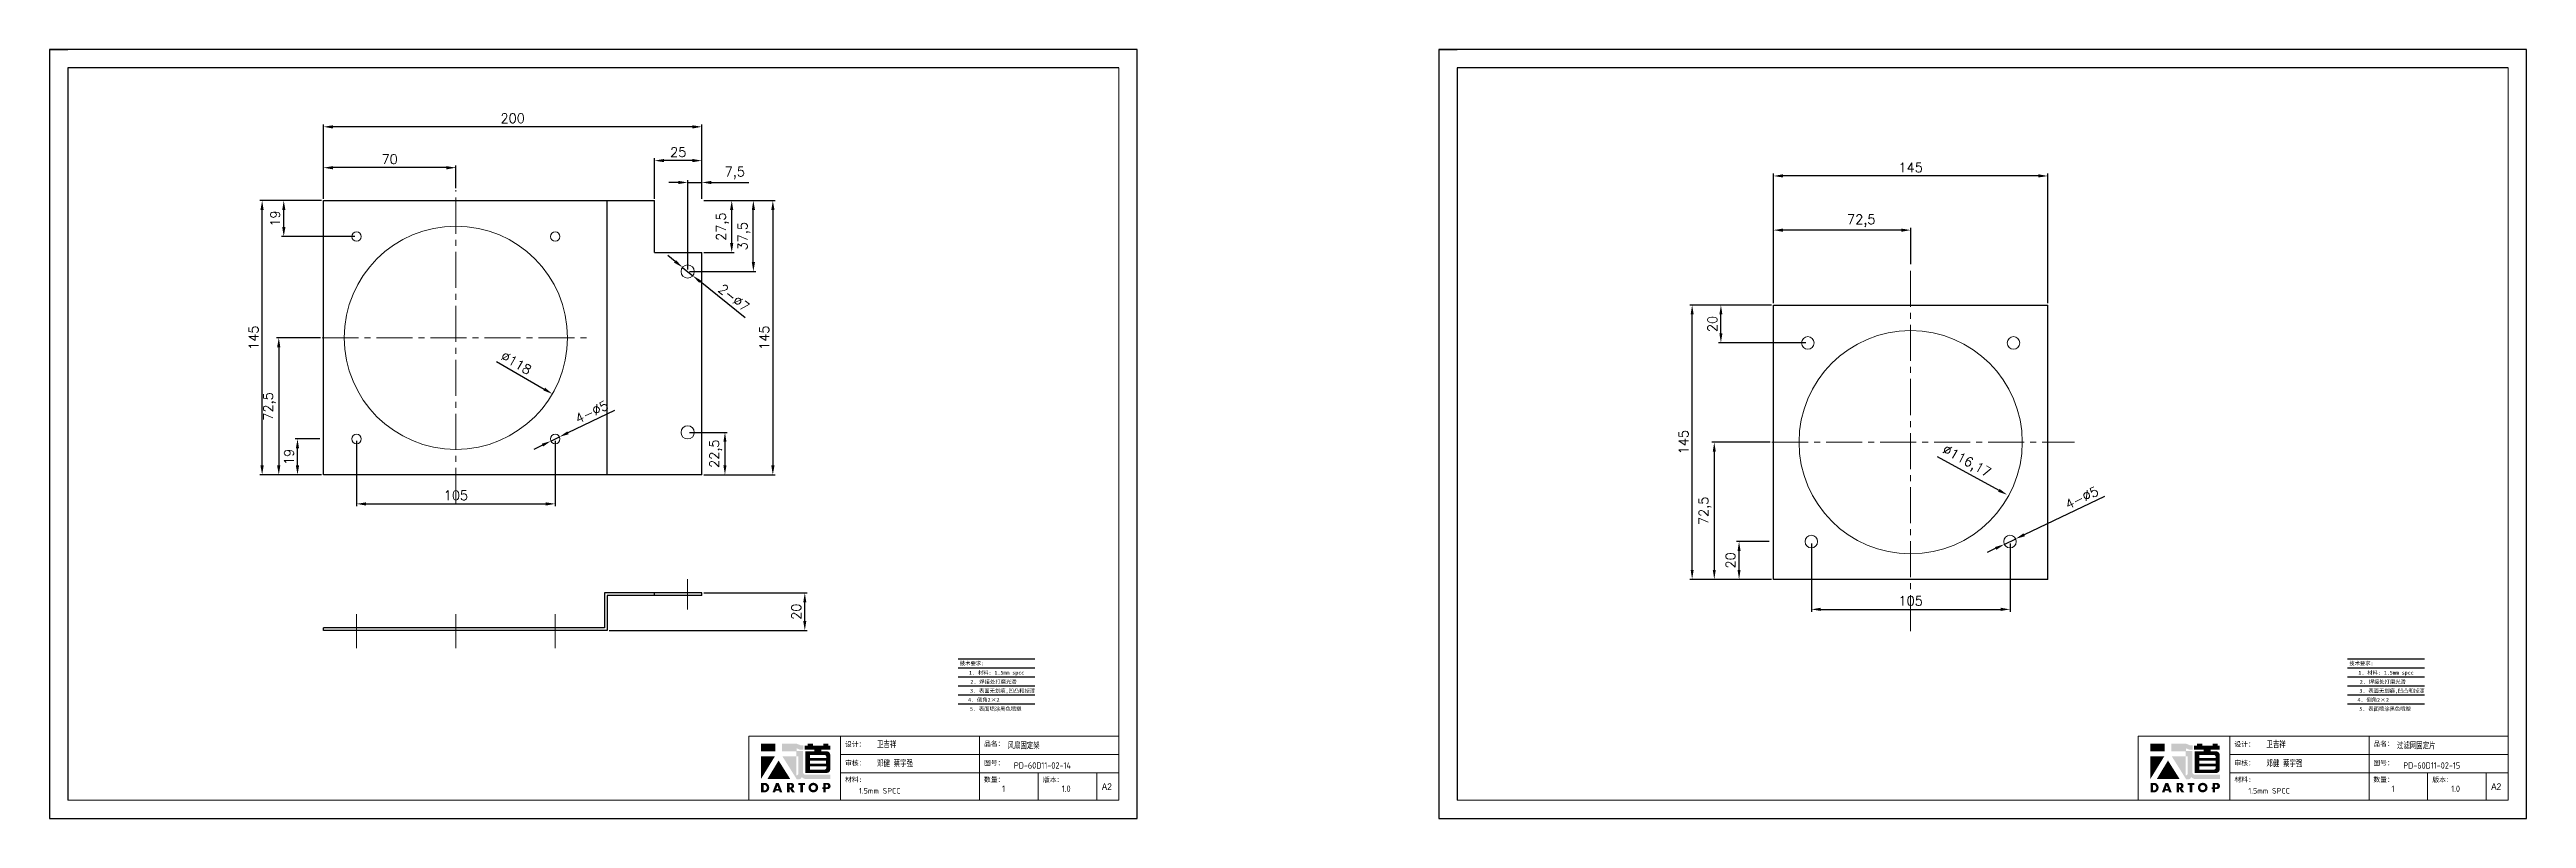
# Model space of a CAD drawing. Header units: millimetres. Extents: x -30327 to 34858, y 4015 to 75103.
# Drawn here: x 13389 to 14698, y 52753 to 53159 of the extents above; entities that cross this region are included whole.
import ezdxf
from ezdxf.enums import TextEntityAlignment as Align

# ---------------------------------------------------------------- set-up
doc = ezdxf.new("R2010")
doc.units = ezdxf.units.MM
doc.linetypes.add('CENTER2', pattern=[28.575, 19.05, -3.175, 3.175, -3.175])
for name, color, linetype, lineweight in [('A-TITLEBLOCK', 7, 'Continuous', 18), ('cen', 1, 'CENTER2', 9), ('dim', 2, 'Continuous', 9)]:
    doc.layers.add(name, color=color, linetype=linetype, lineweight=lineweight)
doc.layers.add('print', color=30, linetype='Continuous')
doc.styles.add('GB', font='GBENOR.SHX', dxfattribs={"bigfont": 'gbcbig.shx'})
doc.styles.add('HZ', font='')
doc.styles.add('SLDTEXTSTYLE0', font='simfang.ttf', dxfattribs={"bigfont": 'bigfont'})
doc.styles.add('SLDTEXTSTYLE1', font='Gothic.ttf', dxfattribs={"width": 0.913})
doc.styles.get("Standard").update_dxf_attribs({"font": 'txt', "bigfont": 'gbcbig.shx'})
doc.styles.get('HZ').set_extended_font_data('SimSun')
doc.dimstyles.new('small', dxfattribs={"dimtxt": 5, "dimasz": 5, "dimexe": 1.25, "dimexo": 1, "dimgap": 2, "dimtad": 1, "dimtxsty": 'Standard', "dimcen": 2.5, "dimadec": 0, "dimazin": 0, "dimtfac": 1, "dimtmove": 0, "dimatfit": 3, "dimfxl": 0, "dimarcsym": 0})

# ---------------------------------------------------------------- blocks, each defined once
blk = doc.blocks.new('*D921')
at = {"layer": 'Defpoints', "color": 0}
for p in [(13500.9, 53079.3), (13533.3, 53079.3), (13533.3, 52934.3)]:
    blk.add_point(p, dxfattribs=at)
at = {"layer": 'dim', "color": 0, "lineweight": -2}
for p, q in [((13532.3, 53079.3), (13499.6, 53079.3)), ((13500.9, 52939.3), (13500.9, 53074.3)), ((13532.3, 52934.3), (13499.6, 52934.3))]:
    blk.add_line(p, q, dxfattribs=at)
at = {"layer": 'dim', "color": 0}
for points in [[(13500, 53074.3), (13501.7, 53074.3), (13500.9, 53079.3)], [(13500, 52939.3), (13501.7, 52939.3), (13500.9, 52934.3)]]:
    blk.add_solid(points, dxfattribs=at)
at = {"layer": 'dim', "color": 0, "lineweight": 9, "insert": (13496.4, 53006.8), "char_height": 5, "attachment_point": 5, "rotation": 90}
blk.add_mtext('145', dxfattribs=at)
blk = doc.blocks.new('*D922')
at = {"layer": 'Defpoints', "color": 0}
for p in [(13533.3, 53118.3), (13533.3, 53079.3), (13733.3, 53079.3)]:
    blk.add_point(p, dxfattribs=at)
at = {"layer": 'dim', "color": 0, "lineweight": -2}
for p, q in [((13533.3, 53080.3), (13533.3, 53119.5)), ((13728.3, 53118.3), (13538.3, 53118.3)), ((13733.3, 53080.3), (13733.3, 53119.5))]:
    blk.add_line(p, q, dxfattribs=at)
at = {"layer": 'dim', "color": 0}
for points in [[(13538.3, 53119.1), (13538.3, 53117.4), (13533.3, 53118.3)], [(13728.3, 53119.1), (13728.3, 53117.4), (13733.3, 53118.3)]]:
    blk.add_solid(points, dxfattribs=at)
at = {"layer": 'dim', "color": 0, "lineweight": 9, "insert": (13633.3, 53122.8), "char_height": 5, "attachment_point": 5}
blk.add_mtext('200', dxfattribs=at)
blk = doc.blocks.new('*D923')
at = {"layer": 'Defpoints', "color": 0}
for p in [(13532.7, 53006.8), (13509.7, 52934.3), (13533.3, 52934.3)]:
    blk.add_point(p, dxfattribs=at)
at = {"layer": 'dim', "color": 0, "lineweight": -2}
for p, q in [((13531.7, 53006.8), (13508.4, 53006.8)), ((13509.7, 53001.8), (13509.7, 52939.3)), ((13532.3, 52934.3), (13508.4, 52934.3))]:
    blk.add_line(p, q, dxfattribs=at)
at = {"layer": 'dim', "color": 0}
for points in [[(13508.8, 53001.8), (13510.5, 53001.8), (13509.7, 53006.8)], [(13508.8, 52939.3), (13510.5, 52939.3), (13509.7, 52934.3)]]:
    blk.add_solid(points, dxfattribs=at)
at = {"layer": 'dim', "color": 0, "lineweight": 9, "insert": (13504.8, 52970.5), "char_height": 5, "attachment_point": 5, "rotation": 90}
blk.add_mtext('72,5', dxfattribs=at)
blk = doc.blocks.new('*D924')
at = {"layer": 'Defpoints', "color": 0}
for p in [(13533.3, 53096.7), (13533.3, 53081.3), (13603.3, 53084.8)]:
    blk.add_point(p, dxfattribs=at)
at = {"layer": 'dim', "color": 0, "lineweight": -2}
for p, q in [((13533.3, 53082.3), (13533.3, 53097.9)), ((13598.3, 53096.7), (13538.3, 53096.7)), ((13603.3, 53085.8), (13603.3, 53097.9))]:
    blk.add_line(p, q, dxfattribs=at)
at = {"layer": 'dim', "color": 0}
for points in [[(13538.3, 53097.5), (13538.3, 53095.8), (13533.3, 53096.7)], [(13598.3, 53097.5), (13598.3, 53095.8), (13603.3, 53096.7)]]:
    blk.add_solid(points, dxfattribs=at)
at = {"layer": 'dim', "color": 0, "lineweight": 9, "insert": (13568.3, 53101.2), "char_height": 5, "attachment_point": 5}
blk.add_mtext('70', dxfattribs=at)
blk = doc.blocks.new('*D925')
at = {"layer": 'Defpoints', "color": 0}
for p in [(13733.3, 53079.3), (13733.3, 52934.3), (13770.8, 52934.3)]:
    blk.add_point(p, dxfattribs=at)
at = {"layer": 'dim', "color": 0, "lineweight": -2}
for p, q in [((13734.3, 53079.3), (13772.1, 53079.3)), ((13770.8, 53074.3), (13770.8, 52939.3)), ((13734.3, 52934.3), (13772.1, 52934.3))]:
    blk.add_line(p, q, dxfattribs=at)
at = {"layer": 'dim', "color": 0}
for points in [[(13770, 53074.3), (13771.7, 53074.3), (13770.8, 53079.3)], [(13770, 52939.3), (13771.7, 52939.3), (13770.8, 52934.3)]]:
    blk.add_solid(points, dxfattribs=at)
at = {"layer": 'dim', "color": 0, "lineweight": 9, "insert": (13766.3, 53006.8), "char_height": 5, "attachment_point": 5, "rotation": 90}
blk.add_mtext('145', dxfattribs=at)
blk = doc.blocks.new('*D926')
at = {"layer": 'Defpoints', "color": 0}
for p in [(13512.3, 53079.3), (13533.3, 53079.3), (13550.8, 53060.3)]:
    blk.add_point(p, dxfattribs=at)
at = {"layer": 'dim', "color": 0, "lineweight": -2}
for p, q in [((13532.3, 53079.3), (13511.1, 53079.3)), ((13512.3, 53065.3), (13512.3, 53074.3)), ((13549.8, 53060.3), (13511.1, 53060.3))]:
    blk.add_line(p, q, dxfattribs=at)
at = {"layer": 'dim', "color": 0}
for points in [[(13511.5, 53074.3), (13513.2, 53074.3), (13512.3, 53079.3)], [(13511.5, 53065.3), (13513.2, 53065.3), (13512.3, 53060.3)]]:
    blk.add_solid(points, dxfattribs=at)
at = {"layer": 'dim', "color": 0, "lineweight": 9, "insert": (13507.8, 53069.8), "char_height": 5, "attachment_point": 5, "rotation": 90}
blk.add_mtext('19', dxfattribs=at)
blk = doc.blocks.new('*D927')
at = {"layer": 'Defpoints', "color": 0}
for p in [(13725.8, 52956.8), (13733.3, 52934.3), (13745.5, 52934.3)]:
    blk.add_point(p, dxfattribs=at)
at = {"layer": 'dim', "color": 0, "lineweight": -2}
for p, q in [((13726.8, 52956.8), (13746.7, 52956.8)), ((13745.5, 52951.8), (13745.5, 52939.3)), ((13734.3, 52934.3), (13746.7, 52934.3))]:
    blk.add_line(p, q, dxfattribs=at)
at = {"layer": 'dim', "color": 0}
for points in [[(13744.7, 52951.8), (13746.3, 52951.8), (13745.5, 52956.8)], [(13744.7, 52939.3), (13746.3, 52939.3), (13745.5, 52934.3)]]:
    blk.add_solid(points, dxfattribs=at)
at = {"layer": 'dim', "color": 0, "lineweight": 9, "insert": (13740.6, 52945.5), "char_height": 5, "attachment_point": 5, "rotation": 90}
blk.add_mtext('22,5', dxfattribs=at)
blk = doc.blocks.new('*D928')
at = {"layer": 'Defpoints', "color": 0}
for p in [(13733.3, 53079.3), (13760.5, 53079.3), (13725.8, 53041.8)]:
    blk.add_point(p, dxfattribs=at)
at = {"layer": 'dim', "color": 0, "lineweight": -2}
for p, q in [((13734.3, 53079.3), (13761.8, 53079.3)), ((13760.5, 53046.8), (13760.5, 53074.3)), ((13726.8, 53041.8), (13761.8, 53041.8))]:
    blk.add_line(p, q, dxfattribs=at)
at = {"layer": 'dim', "color": 0}
for points in [[(13759.7, 53074.3), (13761.4, 53074.3), (13760.5, 53079.3)], [(13759.7, 53046.8), (13761.4, 53046.8), (13760.5, 53041.8)]]:
    blk.add_solid(points, dxfattribs=at)
at = {"layer": 'dim', "color": 0, "lineweight": 9, "insert": (13755.6, 53060.5), "char_height": 5, "attachment_point": 5, "rotation": 90}
blk.add_mtext('37,5', dxfattribs=at)
blk = doc.blocks.new('*D929')
at = {"layer": 'Defpoints', "color": 0}
for p in [(13733.3, 53088.9), (13733.3, 53079.3), (13725.8, 53041.8)]:
    blk.add_point(p, dxfattribs=at)
at = {"layer": 'dim', "color": 0, "lineweight": -2}
for p, q in [((13720.8, 53088.9), (13715.8, 53088.9)), ((13725.8, 53042.8), (13725.8, 53090.1)), ((13725.8, 53088.9), (13733.3, 53088.9)), ((13733.3, 53080.3), (13733.3, 53090.1)), ((13738.3, 53088.9), (13758.1, 53088.9))]:
    blk.add_line(p, q, dxfattribs=at)
at = {"layer": 'dim', "color": 0}
for points in [[(13720.8, 53089.7), (13720.8, 53088), (13725.8, 53088.9)], [(13738.3, 53089.7), (13738.3, 53088), (13733.3, 53088.9)]]:
    blk.add_solid(points, dxfattribs=at)
at = {"layer": 'dim', "color": 0, "lineweight": 9, "insert": (13750.7, 53093.8), "char_height": 5, "attachment_point": 5}
blk.add_mtext('7,5', dxfattribs=at)
blk = doc.blocks.new('*D930')
at = {"layer": 'Defpoints', "color": 0}
for p in [(13552.3, 53036.4), (13654.3, 52977.1)]:
    blk.add_point(p, dxfattribs=at)
at = {"layer": 'dim', "color": 0, "lineweight": -2}
blk.add_line((13624.7, 52994.3), (13650, 52979.6), dxfattribs=at)
at = {"layer": 'dim', "color": 0}
blk.add_solid([(13650.4, 52980.4), (13649.6, 52978.9), (13654.3, 52977.1)], dxfattribs=at)
at = {"layer": 'dim', "color": 0, "lineweight": 9, "insert": (13635.2, 52993.5), "char_height": 5, "attachment_point": 5, "rotation": 329.8217}
blk.add_mtext('∅118', dxfattribs=at)
blk = doc.blocks.new('*D931')
at = {"layer": 'Defpoints', "color": 0}
for p in [(13519.6, 52953.3), (13532.3, 52953.3), (13533.3, 52934.3)]:
    blk.add_point(p, dxfattribs=at)
at = {"layer": 'dim', "color": 0, "lineweight": -2}
for p, q in [((13531.3, 52953.3), (13518.3, 52953.3)), ((13519.6, 52939.3), (13519.6, 52948.3)), ((13532.3, 52934.3), (13518.3, 52934.3))]:
    blk.add_line(p, q, dxfattribs=at)
at = {"layer": 'dim', "color": 0}
for points in [[(13518.7, 52948.3), (13520.4, 52948.3), (13519.6, 52953.3)], [(13518.7, 52939.3), (13520.4, 52939.3), (13519.6, 52934.3)]]:
    blk.add_solid(points, dxfattribs=at)
at = {"layer": 'dim', "color": 0, "lineweight": 9, "insert": (13515.1, 52943.8), "char_height": 5, "attachment_point": 5, "rotation": 90}
blk.add_mtext('19', dxfattribs=at)
blk = doc.blocks.new('*D932')
at = {"layer": 'Defpoints', "color": 0}
for p in [(13653.5, 52952.2), (13658, 52954.4)]:
    blk.add_point(p, dxfattribs=at)
at = {"layer": 'dim', "color": 0, "lineweight": -2}
for p, q in [((13687.2, 52968.4), (13662.5, 52956.5)), ((13649, 52950), (13644.5, 52947.8)), ((13653.5, 52952.2), (13658, 52954.4))]:
    blk.add_line(p, q, dxfattribs=at)
at = {"layer": 'dim', "color": 0}
for points in [[(13662.2, 52957.3), (13662.9, 52955.8), (13658, 52954.4)], [(13648.7, 52950.8), (13649.4, 52949.3), (13653.5, 52952.2)]]:
    blk.add_solid(points, dxfattribs=at)
at = {"layer": 'dim', "color": 0, "insert": (13675.1, 52967.6), "char_height": 5, "attachment_point": 5, "rotation": 25.7941}
blk.add_mtext('4-∅5', dxfattribs=at)
blk = doc.blocks.new('*D933')
at = {"layer": 'Defpoints', "color": 0}
for p in [(13550.8, 52953.3), (13655.8, 52953.3), (13655.8, 52919)]:
    blk.add_point(p, dxfattribs=at)
at = {"layer": 'dim', "color": 0, "lineweight": -2}
for p, q in [((13550.8, 52952.3), (13550.8, 52917.7)), ((13655.8, 52952.3), (13655.8, 52917.7)), ((13555.8, 52919), (13650.8, 52919))]:
    blk.add_line(p, q, dxfattribs=at)
at = {"layer": 'dim', "color": 0}
for points in [[(13555.8, 52919.8), (13555.8, 52918.1), (13550.8, 52919)], [(13650.8, 52919.8), (13650.8, 52918.1), (13655.8, 52919)]]:
    blk.add_solid(points, dxfattribs=at)
at = {"layer": 'dim', "color": 0, "insert": (13603.3, 52923.5), "char_height": 5, "attachment_point": 5}
blk.add_mtext('105', dxfattribs=at)
blk = doc.blocks.new('*D934')
at = {"layer": 'Defpoints', "color": 0}
for p in [(14256.7, 53024.1), (14299.7, 53024.1), (14299.7, 52879.1)]:
    blk.add_point(p, dxfattribs=at)
at = {"layer": 'dim', "color": 0, "lineweight": -2}
for p, q in [((14298.7, 53024.1), (14255.4, 53024.1)), ((14256.7, 52884.1), (14256.7, 53019.1)), ((14298.7, 52879.1), (14255.4, 52879.1))]:
    blk.add_line(p, q, dxfattribs=at)
at = {"layer": 'dim', "color": 0}
for points in [[(14255.9, 53019.1), (14257.5, 53019.1), (14256.7, 53024.1)], [(14255.9, 52884.1), (14257.5, 52884.1), (14256.7, 52879.1)]]:
    blk.add_solid(points, dxfattribs=at)
at = {"layer": 'dim', "color": 0, "lineweight": 9, "insert": (14252.2, 52951.6), "char_height": 5, "attachment_point": 5, "rotation": 90}
blk.add_mtext('145', dxfattribs=at)
blk = doc.blocks.new('*D935')
at = {"layer": 'Defpoints', "color": 0}
for p in [(14299.7, 53092.3), (14299.7, 53024.1), (14444.7, 53024.1)]:
    blk.add_point(p, dxfattribs=at)
at = {"layer": 'dim', "color": 0, "lineweight": -2}
for p, q in [((14299.7, 53025.1), (14299.7, 53093.6)), ((14439.7, 53092.3), (14304.7, 53092.3)), ((14444.7, 53025.1), (14444.7, 53093.6))]:
    blk.add_line(p, q, dxfattribs=at)
at = {"layer": 'dim', "color": 0}
for points in [[(14304.7, 53093.2), (14304.7, 53091.5), (14299.7, 53092.3)], [(14439.7, 53093.2), (14439.7, 53091.5), (14444.7, 53092.3)]]:
    blk.add_solid(points, dxfattribs=at)
at = {"layer": 'dim', "color": 0, "lineweight": 9, "insert": (14372.2, 53096.8), "char_height": 5, "attachment_point": 5}
blk.add_mtext('145', dxfattribs=at)
blk = doc.blocks.new('*D936')
at = {"layer": 'Defpoints', "color": 0}
for p in [(14298.9, 52951.6), (14268.4, 52879.1), (14299.7, 52879.1)]:
    blk.add_point(p, dxfattribs=at)
at = {"layer": 'dim', "color": 0, "lineweight": -2}
for p, q in [((14297.9, 52951.6), (14267.1, 52951.6)), ((14268.4, 52946.6), (14268.4, 52884.1)), ((14298.7, 52879.1), (14267.1, 52879.1))]:
    blk.add_line(p, q, dxfattribs=at)
at = {"layer": 'dim', "color": 0}
for points in [[(14267.6, 52946.6), (14269.2, 52946.6), (14268.4, 52951.6)], [(14267.6, 52884.1), (14269.2, 52884.1), (14268.4, 52879.1)]]:
    blk.add_solid(points, dxfattribs=at)
at = {"layer": 'dim', "color": 0, "lineweight": 9, "insert": (14263.5, 52915.3), "char_height": 5, "attachment_point": 5, "rotation": 90}
blk.add_mtext('72,5', dxfattribs=at)
blk = doc.blocks.new('*D937')
at = {"layer": 'Defpoints', "color": 0}
for p in [(14299.7, 53063.7), (14299.7, 53040), (14372.2, 53044.7)]:
    blk.add_point(p, dxfattribs=at)
at = {"layer": 'dim', "color": 0, "lineweight": -2}
for p, q in [((14299.7, 53041), (14299.7, 53064.9)), ((14367.2, 53063.7), (14304.7, 53063.7)), ((14372.2, 53045.7), (14372.2, 53064.9))]:
    blk.add_line(p, q, dxfattribs=at)
at = {"layer": 'dim', "color": 0}
for points in [[(14304.7, 53064.5), (14304.7, 53062.8), (14299.7, 53063.7)], [(14367.2, 53064.5), (14367.2, 53062.8), (14372.2, 53063.7)]]:
    blk.add_solid(points, dxfattribs=at)
at = {"layer": 'dim', "color": 0, "lineweight": 9, "insert": (14346.1, 53068.6), "char_height": 5, "attachment_point": 5}
blk.add_mtext('72,5', dxfattribs=at)
blk = doc.blocks.new('*D938')
at = {"layer": 'Defpoints', "color": 0}
for p in [(14271.9, 53024.1), (14299.7, 53024.1), (14317.8, 53004.1)]:
    blk.add_point(p, dxfattribs=at)
at = {"layer": 'dim', "color": 0, "lineweight": -2}
for p, q in [((14298.7, 53024.1), (14270.6, 53024.1)), ((14271.9, 53009.1), (14271.9, 53019.1)), ((14316.8, 53004.1), (14270.6, 53004.1))]:
    blk.add_line(p, q, dxfattribs=at)
at = {"layer": 'dim', "color": 0}
for points in [[(14271.1, 53019.1), (14272.7, 53019.1), (14271.9, 53024.1)], [(14271.1, 53009.1), (14272.7, 53009.1), (14271.9, 53004.1)]]:
    blk.add_solid(points, dxfattribs=at)
at = {"layer": 'dim', "color": 0, "lineweight": 9, "insert": (14267.4, 53014.1), "char_height": 5, "attachment_point": 5, "rotation": 90}
blk.add_mtext('20', dxfattribs=at)
blk = doc.blocks.new('*D939')
at = {"layer": 'Defpoints', "color": 0}
for p in [(14321.2, 52979.4), (14423.2, 52923.8)]:
    blk.add_point(p, dxfattribs=at)
at = {"layer": 'dim', "color": 0, "lineweight": -2}
blk.add_line((14386.2, 52944), (14418.8, 52926.2), dxfattribs=at)
at = {"layer": 'dim', "color": 0}
blk.add_solid([(14419.2, 52926.9), (14418.4, 52925.4), (14423.2, 52923.8)], dxfattribs=at)
at = {"layer": 'dim', "color": 0, "lineweight": 9, "insert": (14401.6, 52941.1), "char_height": 5, "attachment_point": 5, "rotation": 331.4079}
blk.add_mtext('∅116,17', dxfattribs=at)
blk = doc.blocks.new('*D940')
at = {"layer": 'Defpoints', "color": 0}
for p in [(14281.5, 52899.1), (14298.4, 52899.1), (14299.7, 52879.1)]:
    blk.add_point(p, dxfattribs=at)
at = {"layer": 'dim', "color": 0, "lineweight": -2}
for p, q in [((14297.4, 52899.1), (14280.2, 52899.1)), ((14281.5, 52884.1), (14281.5, 52894.1)), ((14298.7, 52879.1), (14280.2, 52879.1))]:
    blk.add_line(p, q, dxfattribs=at)
at = {"layer": 'dim', "color": 0}
for points in [[(14280.7, 52894.1), (14282.3, 52894.1), (14281.5, 52899.1)], [(14280.7, 52884.1), (14282.3, 52884.1), (14281.5, 52879.1)]]:
    blk.add_solid(points, dxfattribs=at)
at = {"layer": 'dim', "color": 0, "lineweight": 9, "insert": (14277, 52889.1), "char_height": 5, "attachment_point": 5, "rotation": 90}
blk.add_mtext('20', dxfattribs=at)
blk = doc.blocks.new('*D941')
at = {"layer": 'Defpoints', "color": 0}
for p in [(14421.7, 52897.6), (14427.7, 52900.5)]:
    blk.add_point(p, dxfattribs=at)
at = {"layer": 'dim', "color": 0, "lineweight": -2}
for p, q in [((14474.7, 52922.9), (14432.2, 52902.6)), ((14417.2, 52895.5), (14412.7, 52893.3)), ((14421.7, 52897.6), (14427.7, 52900.5))]:
    blk.add_line(p, q, dxfattribs=at)
at = {"layer": 'dim', "color": 0}
for points in [[(14431.8, 52903.4), (14432.6, 52901.9), (14427.7, 52900.5)], [(14416.8, 52896.2), (14417.5, 52894.7), (14421.7, 52897.6)]]:
    blk.add_solid(points, dxfattribs=at)
at = {"layer": 'dim', "color": 0, "insert": (14462.7, 52922.2), "char_height": 5, "attachment_point": 5, "rotation": 25.4716}
blk.add_mtext('4-%%C5', dxfattribs=at)
blk = doc.blocks.new('*D942')
at = {"layer": 'Defpoints', "color": 0}
for p in [(14319.7, 52899.1), (14424.7, 52899.1), (14424.7, 52863.2)]:
    blk.add_point(p, dxfattribs=at)
at = {"layer": 'dim', "color": 0, "lineweight": -2}
for p, q in [((14319.7, 52898.1), (14319.7, 52862)), ((14424.7, 52898.1), (14424.7, 52862)), ((14324.7, 52863.2), (14419.7, 52863.2))]:
    blk.add_line(p, q, dxfattribs=at)
at = {"layer": 'dim', "color": 0}
for points in [[(14324.7, 52864.1), (14324.7, 52862.4), (14319.7, 52863.2)], [(14419.7, 52864.1), (14419.7, 52862.4), (14424.7, 52863.2)]]:
    blk.add_solid(points, dxfattribs=at)
at = {"layer": 'dim', "color": 0, "insert": (14372.2, 52867.7), "char_height": 5, "attachment_point": 5}
blk.add_mtext('105', dxfattribs=at)
blk = doc.blocks.new('*D943')
at = {"layer": 'Defpoints', "color": 0}
for p in [(13708.3, 53100.4), (13708.3, 53079.3), (13733.3, 53079.3)]:
    blk.add_point(p, dxfattribs=at)
at = {"layer": 'dim', "color": 0, "lineweight": -2}
for p, q in [((13708.3, 53080.3), (13708.3, 53101.7)), ((13728.3, 53100.4), (13713.3, 53100.4)), ((13733.3, 53080.3), (13733.3, 53101.7))]:
    blk.add_line(p, q, dxfattribs=at)
at = {"layer": 'dim', "color": 0}
for points in [[(13713.3, 53101.3), (13713.3, 53099.6), (13708.3, 53100.4)], [(13728.3, 53101.3), (13728.3, 53099.6), (13733.3, 53100.4)]]:
    blk.add_solid(points, dxfattribs=at)
at = {"layer": 'dim', "color": 0, "insert": (13720.8, 53104.9), "char_height": 5, "attachment_point": 5}
blk.add_mtext('25', dxfattribs=at)
blk = doc.blocks.new('*D944')
at = {"layer": 'Defpoints', "color": 0}
for p in [(13734.3, 53079.3), (13749.1, 53079.3), (13733.3, 53051.8)]:
    blk.add_point(p, dxfattribs=at)
at = {"layer": 'dim', "color": 0, "lineweight": -2}
for p, q in [((13735.3, 53079.3), (13750.3, 53079.3)), ((13749.1, 53056.8), (13749.1, 53074.3)), ((13734.3, 53051.8), (13750.3, 53051.8))]:
    blk.add_line(p, q, dxfattribs=at)
at = {"layer": 'dim', "color": 0}
for points in [[(13748.2, 53074.3), (13749.9, 53074.3), (13749.1, 53079.3)], [(13748.2, 53056.8), (13749.9, 53056.8), (13749.1, 53051.8)]]:
    blk.add_solid(points, dxfattribs=at)
at = {"layer": 'dim', "color": 0, "insert": (13744.2, 53065.5), "char_height": 5, "attachment_point": 5, "rotation": 90}
blk.add_mtext('27,5', dxfattribs=at)
blk = doc.blocks.new('*D1041')
at = {"layer": 'Defpoints', "color": 0}
for p in [(13733.3, 52872), (13787.7, 52872), (13683.3, 52852)]:
    blk.add_point(p, dxfattribs=at)
at = {"layer": 'dim', "color": 0, "lineweight": -2}
for p, q in [((13734.3, 52872), (13789, 52872)), ((13787.7, 52857), (13787.7, 52867)), ((13684.3, 52852), (13789, 52852))]:
    blk.add_line(p, q, dxfattribs=at)
at = {"layer": 'dim', "color": 0}
for points in [[(13786.9, 52867), (13788.5, 52867), (13787.7, 52872)], [(13786.9, 52857), (13788.5, 52857), (13787.7, 52852)]]:
    blk.add_solid(points, dxfattribs=at)
at = {"layer": 'dim', "color": 0, "insert": (13783.2, 52862), "char_height": 5, "attachment_point": 5, "rotation": 90}
blk.add_mtext('20', dxfattribs=at)
blk = doc.blocks.new('*D1042')
at = {"layer": 'Defpoints', "color": 0}
for p in [(13723.1, 53044), (13728.5, 53039.6)]:
    blk.add_point(p, dxfattribs=at)
at = {"layer": 'dim', "color": 0, "lineweight": -2}
for p, q in [((13719.2, 53047.1), (13715.3, 53050.2)), ((13723.1, 53044), (13728.5, 53039.6)), ((13756.1, 53017.4), (13732.4, 53036.5))]:
    blk.add_line(p, q, dxfattribs=at)
at = {"layer": 'dim', "color": 0}
for points in [[(13719.7, 53047.8), (13718.6, 53046.5), (13723.1, 53044)], [(13732.9, 53037.1), (13731.9, 53035.8), (13728.5, 53039.6)]]:
    blk.add_solid(points, dxfattribs=at)
at = {"layer": 'dim', "color": 0, "insert": (13750.2, 53027.9), "char_height": 5, "attachment_point": 5, "rotation": 321.2203}
blk.add_mtext('2-∅7', dxfattribs=at)
blk = doc.blocks.new('Dartop Logo')
at = {"true_color": 0xc40018}
h = blk.add_hatch(color=12, dxfattribs=at)
h.set_gradient(color1=(196, 0, 24), color2=(196, 0, 24), tint=1)
h.paths.add_polyline_path([(30.4, -3.9), (33.1, -5), (36, -5), (36, -1.2), (33.6, -1.2), (30.5, 0), (17.9, 0), (17.9, -6.5), (30.1, -6.5), (30.1, -6.6), (30.1, -10.8), (18.3, -10.8), (30.5, -30.3), (32.9, -30.3, 0.279375), (34.6, -28.6), (34.6, -28.5), (34.8, -28.5, 0.143145), (38.2, -30.2), (59.3, -30.2), (59.3, -26.5), (38.1, -26.5, -0.414214), (35.8, -24.2), (35.8, -6.3), (30.4, -6.3)])
h.paths.add_polyline_path([(30.2, -10.8), (31.8, -10.8), (31.8, -26, -0.088936), (30.9, -26.9), (30.2, -26.9)], flags=16)
h = blk.add_hatch(color=12, dxfattribs=at)
h.set_gradient(color1=(196, 0, 24), color2=(196, 0, 24), tint=1)
h.paths.add_polyline_path([(59.2, -1.7), (57.4, -1.7), (57.4, 0.1), (53.1, 0.1), (53.1, -1.6), (44.3, -1.6), (44.3, 0.2), (39.7, 0.2), (39.7, -1.7), (37.2, -1.7), (37.2, -5), (45.5, -5), (45.5, -6.4), (37.7, -6.4), (37.7, -24.9), (56.3, -24.9, 0.414214), (59.1, -22), (59.1, -9.4, 0.414214), (56.3, -6.5), (51.4, -6.5), (51.4, -5), (59.2, -5)])
h.paths.add_polyline_path([(54.2, -9.6, -0.414214), (55.7, -11), (55.7, -12.1), (41.8, -12.1), (41.8, -9.6)], flags=16)
h.paths.add_polyline_path([(55.6, -14.3), (55.6, -17), (41.9, -17), (41.9, -14.3)], flags=16)
h.paths.add_polyline_path([(55.7, -19.4), (55.7, -20.6, -0.414214), (54.3, -22), (41.9, -22), (41.9, -19.4)], flags=16)
h = blk.add_hatch(color=12, dxfattribs=at)
h.set_gradient(color1=(196, 0, 24), color2=(196, 0, 24), tint=1)
h.paths.add_polyline_path([(12.2, 0), (0, 0), (0, -6.4), (12.2, -6.4)])
h = blk.add_hatch(color=12, dxfattribs=at)
h.set_gradient(color1=(196, 0, 24), color2=(196, 0, 24), tint=1)
h.paths.add_polyline_path([(11.8, -10.8), (0, -10.8), (0, -30)])
h = blk.add_hatch(color=12, dxfattribs=at)
h.set_gradient(color1=(196, 0, 24), color2=(196, 0, 24), tint=1)
h.paths.add_polyline_path([(15, -14.3), (5.4, -30.2), (25, -30.2)])
at = {"true_color": 0x646464}
h = blk.add_hatch(color=251, dxfattribs=at)
h.set_gradient(color1=(100, 100, 100), color2=(100, 100, 100), tint=1)
h.paths.add_polyline_path([(4.1, -33.4), (0.1, -33.4), (0.1, -41.5), (3.5, -41.5, 0.793016)])
h.paths.add_polyline_path([(3.6, -39.7), (2.2, -39.7), (2.2, -35.2), (3.4, -35.2, -0.671361)], flags=16)
h = blk.add_hatch(color=251, dxfattribs=at)
h.set_gradient(color1=(100, 100, 100), color2=(100, 100, 100), tint=1)
h.paths.add_polyline_path([(15.1, -33.4), (12.8, -33.4), (9.8, -41.5), (12, -41.5), (12.5, -40.1), (15.5, -40.1), (16, -41.5), (18.2, -41.5)])
h.paths.add_polyline_path([(14.9, -38.5), (13.1, -38.5), (14, -35.9)], flags=16)
h = blk.add_hatch(color=251, dxfattribs=at)
h.set_gradient(color1=(100, 100, 100), color2=(100, 100, 100), tint=1)
h.paths.add_polyline_path([(26.3, -33.4), (22.3, -33.4), (22.3, -41.5), (24.4, -41.5), (24.4, -38.3), (26.6, -41.5), (29.1, -41.5), (26.6, -38.3, 0.744055)])
h.paths.add_polyline_path([(24.4, -37.1), (24.4, -34.9), (25.3, -34.9, -0.796809), (25.3, -37.1)], flags=16)
h = blk.add_hatch(color=251, dxfattribs=at)
h.set_gradient(color1=(100, 100, 100), color2=(100, 100, 100), tint=1)
h.paths.add_polyline_path([(37.4, -33.4), (31.9, -33.4), (31.9, -35.2), (33.6, -35.2), (33.6, -41.5), (35.7, -41.5), (35.7, -35.2), (37.4, -35.2)])
h = blk.add_hatch(color=251, dxfattribs=at)
h.set_gradient(color1=(100, 100, 100), color2=(100, 100, 100), tint=1)
h.paths.add_polyline_path([(40.5, -37.4, 1), (48.8, -37.4, 1)])
h.paths.add_polyline_path([(46.8, -37.4, -1), (42.5, -37.4, -1)], flags=16)
h = blk.add_hatch(color=251, dxfattribs=at)
h.set_gradient(color1=(100, 100, 100), color2=(100, 100, 100), tint=1)
h.paths.add_polyline_path([(56.9, -33.4), (56.7, -33.4), (53.2, -33.4), (53.2, -37.2), (52.3, -37.2), (52.3, -38.7), (53.2, -38.7), (53.2, -41.5), (55.2, -41.5), (55.2, -38.7), (57.5, -38.7, 0.812304)])
h.paths.add_polyline_path([(55.2, -37.2), (55.2, -35), (56.4, -35, -0.778213), (56.3, -37.2)], flags=16)
blk = doc.blocks.new('DT-A2-TITLE')
for p, q in [((594, 420), (0, 420)), ((0, 420), (0, 420)), ((0, 420), (0, 0)), ((0, 420), (10, 420)), ((594, 0), (594, 420)), ((10, 410), (10, 10)), ((584, 410), (10, 410))]:
    blk.add_line(p, q)
at = {"layer": 'A-TITLEBLOCK', "color": 7}
for p, q in [((584, 410), (584, 10)), ((594, 0), (594, 297)), ((382, 10), (382, 45)), ((584, 45), (382, 45)), ((432, 45), (432, 10)), ((508, 45), (508, 10)), ((584, 35), (432, 35)), ((432, 25), (584.1, 25)), ((540, 10), (540, 25)), ((572, 10), (572, 25)), ((0, 0), (594, 0)), ((10, 10), (584, 10))]:
    blk.add_line(p, q, dxfattribs=at)
at = {"layer": 'A-TITLEBLOCK', "xscale": 0.6400000000000001, "yscale": 0.6400000000000001, "zscale": 0.6400000000000001}
blk.add_blockref('Dartop Logo', (388.6, 40.8), dxfattribs=at)
at = {"style": 'GB'}
for tag, p, height in [('#设计', (452, 38.5), 3.5), ('#品名', (523.3, 37.9), 3.5), ('#审核', (452, 28.1), 3.5), ('#图号', (526.7, 27.2), 3.5), ('#材料说明', (442.1, 13.6), 3), ('#数量', (520.3, 14.5), 3.5), ('#版本', (552.9, 14.5), 3.5)]:
    blk.add_attdef(tag, p, '', height=height, dxfattribs=at)
at = {"layer": 'A-TITLEBLOCK', "color": 7, "attachment_point": 1}
for s, insert, char_height, style in [('设计：', (434.5, 41.9), 2.65, 'SLDTEXTSTYLE0'), ('品名：', (510.4, 42.2), 2.65, 'SLDTEXTSTYLE0'), ('审核：', (434.5, 31.6), 2.65, 'SLDTEXTSTYLE0'), ('图号：', (510.4, 31.7), 2.65, 'SLDTEXTSTYLE0'), ('材料:', (434.5, 22.6), 2.65, 'SLDTEXTSTYLE0'), ('数量：', (510.4, 22.6), 2.65, 'SLDTEXTSTYLE0'), ('版本：', (542.6, 22.5), 2.65, 'SLDTEXTSTYLE0'), ('A2', (574.7, 19.2), 3.7, 'SLDTEXTSTYLE1')]:
    blk.add_mtext(s, dxfattribs=dict(at, insert=insert, char_height=char_height, style=style))

msp = doc.modelspace()

# ---------------------------------------------------------------- linework, layer by layer
for p, q in [((13533.2893, 52934.2846), (13533.2893, 53079.2846)), ((13533.2893, 53079.2846), (13708.2893, 53079.2846)), ((13683.2893, 52934.2846), (13683.2893, 53079.2846)), ((13708.2893, 53051.7846), (13708.2893, 53079.2846)), ((13708.2893, 53051.7846), (13733.2893, 53051.7846)), ((13733.2893, 52934.2846), (13733.2893, 53051.7846)), ((14299.6879, 52879.0668), (14299.6879, 53024.0679)), ((14299.6879, 53024.0679), (14444.689, 53024.0679)), ((14444.689, 52879.0668), (14444.689, 53024.0679)), ((13733.2893, 52934.2846), (13533.2893, 52934.2846)), ((14444.689, 52879.0668), (14299.6879, 52879.0668)), ((13733.2893, 52872.0322), (13681.7893, 52872.0322)), ((13681.7893, 52872.0322), (13681.7893, 52853.5322)), ((13733.2893, 52870.5322), (13683.2893, 52870.5322)), ((13683.2893, 52870.5322), (13683.2893, 52852.0322)), ((13708.2893, 52870.5322), (13708.2893, 52872.0322)), ((13733.2893, 52870.5322), (13733.2893, 52872.0322)), ((13681.7893, 52853.5322), (13533.2893, 52853.5322)), ((13533.2893, 52852.0322), (13533.2893, 52853.5322)), ((13683.2893, 52852.0322), (13533.2893, 52852.0322))]:
    msp.add_line(p, q)
at = {"lineweight": 9}
for centre, radius in [((13603.2893, 53006.7846), 59), ((13550.7893, 53060.2846), 2.5), ((13655.7893, 53060.2846), 2.5), ((13725.7893, 53041.7846), 3.5), ((14372.1884, 52951.5673), 59), ((14317.8289, 53004.0669), 3.3146), ((14426.548, 53004.0669), 3.3146), ((13550.7893, 52953.2846), 2.5), ((13655.7893, 52953.2846), 2.5), ((13725.7893, 52956.7846), 3.4983), ((14319.6889, 52899.0678), 3.3146), ((14424.688, 52899.0678), 3.3146)]:
    msp.add_circle(centre, radius, dxfattribs=at)
at = {"layer": 'cen', "lineweight": 9}
for p, q in [((13603.2893, 52918.9299), (13603.2893, 53084.8092)), ((14372.1884, 52851.6588), (14372.1884, 53044.651)), ((13532.6861, 53006.7846), (13673.8924, 53006.7846)), ((14298.8882, 52951.5673), (14458.7471, 52951.5673))]:
    msp.add_line(p, q, dxfattribs=at)
at = {"layer": 'cen'}
for p, q in [((13725.7893, 52879.2721), (13725.7893, 52863.1604)), ((13550.7893, 52860.7721), (13550.7893, 52842.6604)), ((13603.2893, 52860.7721), (13603.2893, 52842.6604)), ((13655.7893, 52860.7721), (13655.7893, 52842.6604))]:
    msp.add_line(p, q, dxfattribs=at)
at = {"layer": 'Defpoints'}
for p, q in [((13868.6776, 52837.0986), (13909.3684, 52837.0986)), ((13868.6776, 52832.3211), (13909.3684, 52832.3211)), ((13868.6776, 52832.3211), (13909.3684, 52832.3211)), ((13868.6776, 52827.5436), (13909.3684, 52827.5436)), ((14603.0245, 52837.0986), (14643.7153, 52837.0986)), ((14603.0245, 52832.3211), (14643.7153, 52832.3211)), ((14603.0245, 52832.3211), (14643.7153, 52832.3211)), ((14603.0245, 52827.5436), (14643.7153, 52827.5436)), ((13868.6776, 52822.7661), (13909.3684, 52822.7661)), ((13868.6776, 52817.9886), (13909.3684, 52817.9886)), ((13868.6776, 52813.2111), (13909.3684, 52813.2111)), ((14603.0245, 52822.7661), (14643.7153, 52822.7661)), ((14603.0245, 52817.9886), (14643.7153, 52817.9886)), ((14603.0245, 52813.2111), (14643.7153, 52813.2111))]:
    msp.add_line(p, q, dxfattribs=at)
at = {"layer": 'print'}
for points in [[(13388.52, 52752.7093), (13963.3219, 52752.7093), (13963.3219, 53159.1349), (13388.52, 53159.1349)], [(14122.8669, 52752.7093), (14697.6688, 52752.7093), (14697.6688, 53159.1349), (14122.8669, 53159.1349)]]:
    msp.add_lwpolyline(points, close=True, dxfattribs=at)

# ---------------------------------------------------------------- block references
at = {"xscale": 0.9676800000000001, "yscale": 0.9676800000000001, "zscale": 0.9676800000000001}
for p, values in [((13388.52, 52752.7093), {'#设计': '卫吉祥', '#审核': '邓健 蔡宇强', '#材料说明': '1.5mm SPCC', '#品名': '风扇固定架', '#图号': 'PD-60D11-02-14', '#数量': '1', '#版本': '1.0'}), ((14122.8669, 52752.7093), {'#设计': '卫吉祥', '#审核': '邓健 蔡宇强', '#材料说明': '1.5mm SPCC', '#品名': '过滤网固定片', '#图号': 'PD-60D11-02-15', '#数量': '1', '#版本': '1.0'})]:
    msp.add_blockref('DT-A2-TITLE', p, dxfattribs=at).add_auto_attribs(values)

# ---------------------------------------------------------------- texts
at = {"style": 'HZ'}
for s, p in [('技术要求:', (13876.0674, 52834.6874)), ('    2. 焊接处打磨光滑    ', (13887.4309, 52824.9674)), ('     1. 材料: 1.5mm spcc    ', (13888.3058, 52829.7449)), ('技术要求:', (14610.4143, 52834.6874)), ('    2. 焊接处打磨光滑    ', (14621.7778, 52824.9674)), ('     1. 材料: 1.5mm spcc    ', (14622.6527, 52829.7449)), ('          5. 表面喷涂黑色喷塑           ', (13889.3834, 52810.6349)), ('4. 倒角2×2         ', (13889.3834, 52815.4124)), ('3. 表面无划痕,凹凸和掉漆', (13892.2485, 52820.1899)), ('          5. 表面喷涂黑色喷塑           ', (14623.7302, 52810.6349)), ('4. 倒角2×2         ', (14623.7302, 52815.4124)), ('3. 表面无划痕,凹凸和掉漆', (14626.5954, 52820.1899))]:
    msp.add_text(s, height=2.00655, dxfattribs=at).set_placement(p, align=Align.MIDDLE_CENTER)

# ---------------------------------------------------------------- dimensions: what is measured, and where the dimension line sits
at = {"layer": 'dim', "lineweight": 9}
for base, p1, p2, angle, picture, middle in [((13533.2893, 53118.2802), (13733.2893, 53079.2846), (13533.2893, 53079.2846), 180, '*D922', (13633.2893, 53122.7802)), ((14299.6879, 53092.3429), (14444.689, 53024.0679), (14299.6879, 53024.0679), 180, '*D935', (14372.1884, 53096.8429)), ((13512.327, 53079.2846), (13550.7893, 53060.2846), (13533.2893, 53079.2846), 90, '*D926', (13507.827, 53069.7846)), ((13760.5301, 53079.2846), (13725.7893, 53041.7846), (13733.2893, 53079.2846), 90, '*D928', (13755.6135, 53060.5346)), ((13770.8364, 52934.2846), (13733.2893, 53079.2846), (13733.2893, 52934.2846), 90, '*D925', (13766.3364, 53006.7846)), ((14271.8953, 53024.0679), (14317.8289, 53004.0669), (14299.6879, 53024.0679), 90, '*D938', (14267.3953, 53014.0674)), ((13509.6797, 52934.2846), (13532.6861, 53006.7846), (13533.2893, 52934.2846), 90, '*D923', (13504.7631, 52970.5346)), ((13745.4924, 52934.2846), (13725.7893, 52956.7846), (13733.2893, 52934.2846), 90, '*D927', (13740.5758, 52945.5346)), ((13519.5657, 52953.2846), (13533.2893, 52934.2846), (13532.2893, 52953.2846), 90, '*D931', (13515.0657, 52943.7846)), ((14268.3853, 52879.0668), (14298.8882, 52951.5673), (14299.6879, 52879.0668), 90, '*D936', (14263.4687, 52915.317)), ((14281.4925, 52899.0678), (14299.6879, 52879.0668), (14298.362, 52899.0678), 90, '*D940', (14276.9925, 52889.0673))]:
    dim = msp.add_linear_dim(base=base, p1=p1, p2=p2, angle=angle, dimstyle='small', dxfattribs=at)
    dim.commit()
    dim.dimension.update_dxf_attribs({"geometry": picture, "text_midpoint": middle})
for base, p1, p2, angle, picture, middle in [((13533.2893, 53096.6509), (13603.2893, 53084.8092), (13533.2893, 53081.2846), 180, '*D924', (13568.2893, 53096.6509)), ((13733.2893, 53088.859), (13725.7893, 53041.7846), (13733.2893, 53079.2846), 180, '*D929', (13750.7059, 53088.859)), ((13500.8613, 53079.2846), (13533.2893, 52934.2846), (13533.2893, 53079.2846), 90, '*D921', (13500.8613, 53006.7846)), ((14299.6879, 53063.6659), (14372.1884, 53044.651), (14299.6879, 53039.978), 180, '*D937', (14346.0924, 53063.6659)), ((14256.6935, 53024.0679), (14299.6879, 52879.0668), (14299.6879, 53024.0679), 90, '*D934', (14256.6935, 52951.5673))]:
    dim = msp.add_linear_dim(base=base, p1=p1, p2=p2, angle=angle, dimstyle='small', dxfattribs=at)
    dim.commit()
    dim.dimension.update_dxf_attribs({"geometry": picture, "text_midpoint": middle, "dimtype": 160})
at = {"layer": 'dim'}
for base, p1, p2, picture, middle in [((13708.2893, 53100.4257), (13733.2893, 53079.2846), (13708.2893, 53079.2846), '*D943', (13720.7893, 53100.4257)), ((14424.688, 52863.2412), (14319.6889, 52899.0678), (14424.688, 52899.0678), '*D942', (14372.1884, 52863.2412))]:
    dim = msp.add_linear_dim(base=base, p1=p1, p2=p2, dimstyle='small', dxfattribs=at)
    dim.commit()
    dim.dimension.update_dxf_attribs({"geometry": picture, "text_midpoint": middle, "dimtype": 160})
for base, p1, p2, picture, middle in [((13749.0832, 53079.2846), (13733.2893, 53051.7846), (13734.2893, 53079.2846), '*D944', (13744.1665, 53065.5346)), ((13787.7124, 52872.0322), (13683.2893, 52852.0322), (13733.2893, 52872.0322), '*D1041', (13783.2124, 52862.0322))]:
    dim = msp.add_linear_dim(base=base, p1=p1, p2=p2, angle=90, dimstyle='small', dxfattribs=at)
    dim.commit()
    dim.dimension.update_dxf_attribs({"geometry": picture, "text_midpoint": middle})
for p1, p2, text, picture, middle in [((13723.0608, 53043.9768), (13728.5177, 53039.5925), '2-<>', '*D1042', (13747.408, 53024.4153)), ((14421.6956, 52897.6423), (14427.6804, 52900.4933), '4-%%C5', '*D941', (14464.6272, 52918.0935))]:
    dim = msp.add_diameter_dim_2p(p1=p1, p2=p2, text=text, dimstyle='small', dxfattribs=at)
    dim.commit()
    dim.dimension.update_dxf_attribs({"geometry": picture, "text_midpoint": middle, "dimtype": 163})
at = {"layer": 'dim', "lineweight": 9}
for p1, p2, picture, middle in [((13552.2858, 53036.4435), (13654.2927, 52977.1257), '*D930', (13632.898, 52989.5669)), ((14321.185, 52979.3662), (14423.1919, 52923.7684), '*D939', (14399.255, 52936.815))]:
    dim = msp.add_diameter_dim_2p(p1=p1, p2=p2, dimstyle='small', dxfattribs=at)
    dim.commit()
    dim.dimension.update_dxf_attribs({"geometry": picture, "text_midpoint": middle, "dimtype": 163})
at = {"layer": 'dim'}
dim = msp.add_diameter_dim_2p(p1=(13653.5383, 52952.1968), p2=(13658.0402, 52954.3725), text='4-<>', dimstyle='small', dxfattribs=at)
dim.commit()
dim.dimension.update_dxf_attribs({"geometry": '*D932', "text_midpoint": (13675.1397, 52967.6345)})
dim = msp.add_linear_dim(base=(13655.7893, 52918.9543), p1=(13550.7893, 52953.2846), p2=(13655.7893, 52953.2846), dimstyle='small', dxfattribs=at)
dim.commit()
dim.dimension.update_dxf_attribs({"geometry": '*D933', "text_midpoint": (13603.2893, 52923.4543)})

doc.saveas('drawing.dxf')
